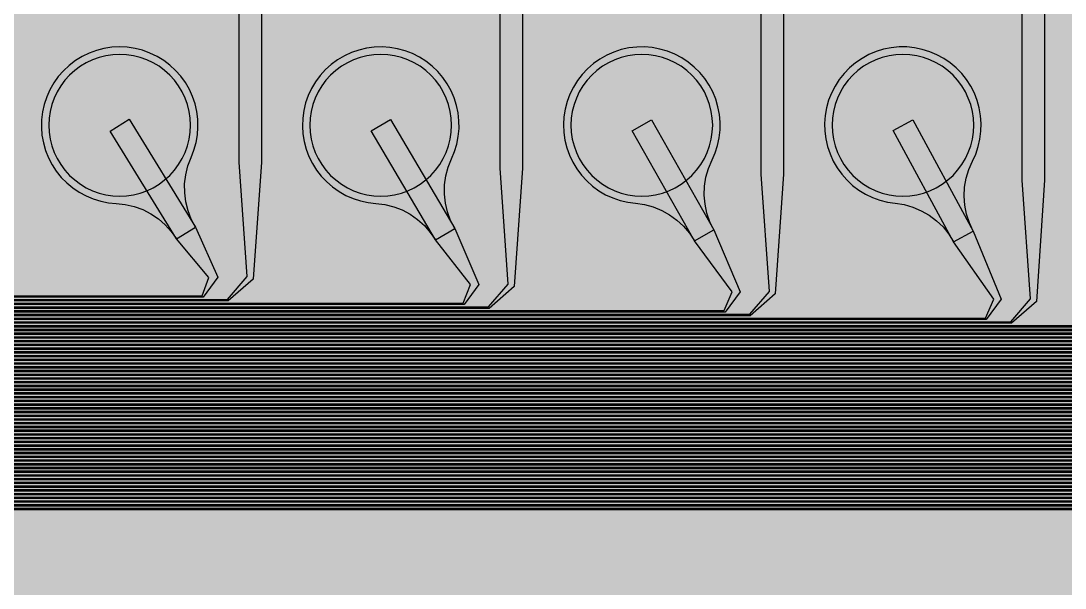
# Model space of a CAD drawing. Header units: metres. Extents: x -7220 to 10980, y -29667 to 1833.
# Drawn here: x 4485 to 5885, y -25513 to -24753 of the extents above; entities that cross this region are included whole.
import ezdxf

# ---------------------------------------------------------------- set-up
doc = ezdxf.new("R2010")
doc.units = ezdxf.units.M
for name, color, linetype in [('Metal1', 4, 'CONTINUOUS'), ('Polyimide', 7, 'CONTINUOUS'), ('Polyimide_Negative', 5, 'CONTINUOUS')]:
    doc.layers.add(name, color=color, linetype=linetype)

msp = doc.modelspace()

# ---------------------------------------------------------------- hatches: boundary and pattern name
at = {"layer": 'Polyimide'}
msp.add_hatch(color=7, dxfattribs=at).paths.add_polyline_path([(4099.4, -13861.6), (4142.6, -14152.8), (4214.2, -14438.4), (4313.4, -14715.5), (4439.2, -14981.7), (4590.6, -15234.2), (4766, -15470.7), (4963.7, -15688.8), (5181.8, -15886.5), (5418.3, -16061.9), (5670.8, -16213.3), (5936.9, -16339.1), (6214.1, -16438.3), (6499.7, -16509.9), (6790.9, -16553.1), (7085, -16567.5), (9980.4, -16567.5), (10058.8, -16571.4), (10136.4, -16582.9), (10212.6, -16601.9), (10286.5, -16628.4), (10357.5, -16662), (10424.8, -16702.3), (10487.9, -16749.1), (10546.1, -16801.8), (10598.8, -16860), (10645.6, -16923), (10685.9, -16990.4), (10719.5, -17061.4), (10745.9, -17135.3), (10765, -17211.4), (10776.5, -17289.1), (10780.4, -17367.5), (10780.4, -21957.3), (10741.6, -22012.9), (10706, -22070.6), (10673.6, -22130.1), (10644.5, -22191.4), (10618.9, -22254.2), (10596.8, -22318.2), (10578.3, -22383.5), (10563.4, -22449.6), (10552.2, -22516.5), (10544.7, -22583.8), (10541, -22651.5), (10541, -22719.3), (10544.7, -22787), (10552.2, -22854.4), (10563.4, -22921.2), (10578.3, -22987.4), (10596.8, -23052.6), (10618.9, -23116.7), (10644.5, -23179.5), (10673.6, -23240.7), (10706, -23300.3), (10741.6, -23357.9), (10780.4, -23413.5), (10780.4, -28667.5), (10776.5, -28745.9), (10765, -28823.6), (10745.9, -28899.7), (10719.5, -28973.6), (10685.9, -29044.6), (10645.6, -29112), (10598.8, -29175), (10546.1, -29233.2), (10487.9, -29285.9), (10424.8, -29332.7), (10357.5, -29373), (10286.5, -29406.6), (10212.6, -29433.1), (10136.4, -29452.1), (10058.8, -29463.6), (9980.4, -29467.5), (-6219.6, -29467.5), (-6298, -29463.6), (-6375.7, -29452.1), (-6451.9, -29433.1), (-6525.8, -29406.6), (-6596.7, -29373), (-6664.1, -29332.7), (-6727.1, -29285.9), (-6785.3, -29233.2), (-6838, -29175), (-6884.8, -29112), (-6925.2, -29044.6), (-6958.7, -28973.6), (-6985.2, -28899.7), (-7004.3, -28823.6), (-7015.8, -28745.9), (-7019.6, -28667.5), (-7019.6, -23426.3), (-6979.4, -23370.1), (-6942.3, -23311.6), (-6908.7, -23251.2), (-6878.5, -23189), (-6851.8, -23125.1), (-6828.8, -23059.9), (-6809.5, -22993.4), (-6794, -22926), (-6782.4, -22857.8), (-6774.6, -22789.1), (-6770.7, -22720), (-6770.7, -22650.8), (-6774.6, -22581.8), (-6782.4, -22513), (-6794, -22444.8), (-6809.5, -22377.4), (-6828.8, -22311), (-6851.8, -22245.7), (-6878.5, -22181.9), (-6908.7, -22119.7), (-6942.3, -22059.2), (-6979.4, -22000.8), (-7019.6, -21944.5), (-7019.6, -17367.5), (-7015.8, -17289.1), (-7004.3, -17211.4), (-6985.2, -17135.3), (-6958.7, -17061.4), (-6925.2, -16990.4), (-6884.8, -16923), (-6838, -16860), (-6785.3, -16801.8), (-6727.1, -16749.1), (-6664.1, -16702.3), (-6596.7, -16662), (-6525.8, -16628.4), (-6451.9, -16601.9), (-6375.7, -16582.9), (-6298, -16571.4), (-6219.6, -16567.5), (-3314, -16567.5), (-3019.9, -16553.1), (-2728.7, -16509.9), (-2443.1, -16438.3), (-2165.9, -16339.1), (-1899.8, -16213.3), (-1647.3, -16061.9), (-1410.8, -15886.5), (-1192.7, -15688.8), (-995, -15470.7), (-819.6, -15234.2), (-668.2, -14981.7), (-542.4, -14715.5), (-443.2, -14438.4), (-371.6, -14152.8), (-328.4, -13861.6), (-314, -13567.5), (-314, -13373.5), (-317.5, -13328.1), (-327.7, -13283.8), (-344.6, -13241.5), (-367.6, -13202.3), (-396.4, -13167), (-430.1, -13136.5), (-468, -13111.4), (-509.3, -13092.3), (-509.3, -13092.3), (-578.2, -13061.3), (-642.2, -13021.2), (-700.3, -12973), (-751.3, -12917.3), (-794.4, -12855.3), (-828.7, -12788.1), (-853.7, -12716.8), (-868.9, -12642.8), (-874, -12567.5), (-868.9, -12492.2), (-853.7, -12418.2), (-828.7, -12346.9), (-794.4, -12279.7), (-751.3, -12217.7), (-700.3, -12162), (-642.2, -12113.8), (-578.2, -12073.7), (-509.3, -12042.7), (-509.3, -12042.7), (-468, -12023.6), (-430.1, -11998.5), (-396.4, -11968), (-367.6, -11932.7), (-344.6, -11893.5), (-327.7, -11851.2), (-317.5, -11806.9), (-314, -11761.5), (-314, -11074.3), (-317.5, -11028.9), (-327.7, -10984.6), (-344.6, -10942.4), (-367.6, -10903.1), (-396.4, -10867.8), (-430.1, -10837.3), (-468, -10812.2), (-509.3, -10793.2), (-509.3, -10793.2), (-578.2, -10762.1), (-642.2, -10722.1), (-700.3, -10673.8), (-751.3, -10618.1), (-794.4, -10556.1), (-828.7, -10488.9), (-853.7, -10417.6), (-868.9, -10343.7), (-874, -10268.3), (-868.9, -10193), (-853.7, -10119), (-828.7, -10047.8), (-794.4, -9980.5), (-751.3, -9918.5), (-700.3, -9862.9), (-642.2, -9814.6), (-578.2, -9774.6), (-509.3, -9743.5), (-509.3, -9743.5), (-468, -9724.5), (-430.1, -9699.4), (-396.4, -9668.8), (-367.6, -9633.5), (-344.6, -9594.3), (-327.7, -9552), (-317.5, -9507.7), (-314, -9462.4), (-314, -8775.1), (-317.5, -8729.8), (-327.7, -8685.5), (-344.6, -8643.2), (-367.6, -8604), (-396.4, -8568.7), (-430.1, -8538.1), (-468, -8513), (-509.3, -8494), (-509.3, -8494), (-578.2, -8462.9), (-642.2, -8422.9), (-700.3, -8374.6), (-751.3, -8319), (-794.4, -8257), (-828.7, -8189.7), (-853.7, -8118.5), (-868.9, -8044.5), (-874, -7969.2), (-868.9, -7893.8), (-853.7, -7819.9), (-828.7, -7748.6), (-794.4, -7681.4), (-751.3, -7619.4), (-700.3, -7563.7), (-642.2, -7515.4), (-578.2, -7475.4), (-509.3, -7444.3), (-509.3, -7444.3), (-468, -7425.3), (-430.1, -7400.2), (-396.4, -7369.7), (-367.6, -7334.4), (-344.6, -7295.1), (-327.7, -7252.9), (-317.5, -7208.6), (-314, -7163.2), (-314, -6476), (-317.5, -6430.6), (-327.7, -6386.3), (-344.6, -6344), (-367.6, -6304.8), (-396.4, -6269.5), (-430.1, -6239), (-468, -6213.9), (-509.3, -6194.8), (-509.3, -6194.8), (-578.2, -6163.8), (-642.2, -6123.7), (-700.3, -6075.5), (-751.3, -6019.8), (-794.4, -5957.8), (-828.7, -5890.6), (-853.7, -5819.3), (-868.9, -5745.3), (-874, -5670), (-868.9, -5594.7), (-853.7, -5520.7), (-828.7, -5449.4), (-794.4, -5382.2), (-751.3, -5320.2), (-700.3, -5264.5), (-642.2, -5216.3), (-578.2, -5176.2), (-509.3, -5145.2), (-509.3, -5145.2), (-468, -5126.1), (-430.1, -5101), (-396.4, -5070.5), (-367.6, -5035.2), (-344.6, -4996), (-327.7, -4953.7), (-317.5, -4909.4), (-314, -4864), (-314, 380), (-314, 1532.5), (-269, 1532.5), (-268.8, 1525.6), (-268.1, 1518.8), (-267, 1512), (-265.4, 1505.3), (-263.4, 1498.7), (-261, 1492.3), (-258.2, 1486.1), (-254.9, 1480), (-251.3, 1474.2), (-247.3, 1468.6), (-242.9, 1463.3), (-238.2, 1458.3), (-233.2, 1453.6), (-227.9, 1449.2), (-222.3, 1445.2), (-216.5, 1441.6), (-210.4, 1438.3), (-204.2, 1435.5), (-197.8, 1433.1), (-191.2, 1431.1), (-184.5, 1429.5), (-177.7, 1428.4), (-170.9, 1427.7), (-164, 1427.5), (-157.1, 1427.7), (-150.3, 1428.4), (-143.5, 1429.5), (-136.8, 1431.1), (-130.2, 1433.1), (-123.8, 1435.5), (-117.6, 1438.3), (-111.5, 1441.6), (-105.7, 1445.2), (-100.1, 1449.2), (-94.8, 1453.6), (-89.8, 1458.3), (-85.1, 1463.3), (-80.7, 1468.6), (-76.7, 1474.2), (-73.1, 1480), (-69.8, 1486.1), (-67, 1492.3), (-64.6, 1498.7), (-62.6, 1505.3), (-61, 1512), (-59.9, 1518.8), (-59.2, 1525.6), (-59, 1532.5), (1786, 1532.5), (3835, 1532.5), (3835.2, 1539), (3835.9, 1545.6), (3836.9, 1552), (3838.4, 1558.4), (3840.3, 1564.6), (3842.6, 1570.8), (3845.3, 1576.7), (3848.4, 1582.5), (3851.9, 1588.1), (3855.7, 1593.4), (3859.8, 1598.4), (3864.3, 1603.2), (3869.1, 1607.7), (3874.1, 1611.8), (3879.4, 1615.6), (3885, 1619.1), (3890.8, 1622.2), (3896.7, 1624.9), (3902.9, 1627.2), (3909.1, 1629.1), (3915.5, 1630.6), (3921.9, 1631.6), (3928.5, 1632.3), (3935, 1632.5), (3941.5, 1632.3), (3948.1, 1631.6), (3954.5, 1630.6), (3960.9, 1629.1), (3967.1, 1627.2), (3973.3, 1624.9), (3979.2, 1622.2), (3985, 1619.1), (3990.6, 1615.6), (3995.9, 1611.8), (4000.9, 1607.7), (4005.7, 1603.2), (4010.2, 1598.4), (4014.3, 1593.4), (4018.1, 1588.1), (4021.6, 1582.5), (4024.7, 1576.7), (4027.4, 1570.8), (4029.7, 1564.6), (4031.6, 1558.4), (4033.1, 1552), (4034.1, 1545.6), (4034.8, 1539), (4035, 1532.5), (4085, 1532.5), (4085, 380), (4085, 330), (4085, -4864), (4088.5, -4909.4), (4098.7, -4953.7), (4115.6, -4996), (4138.6, -5035.2), (4167.4, -5070.5), (4201.1, -5101), (4239, -5126.1), (4280.3, -5145.2), (4280.3, -5145.2), (4349.2, -5176.2), (4413.2, -5216.3), (4471.3, -5264.5), (4522.3, -5320.2), (4565.4, -5382.2), (4599.7, -5449.4), (4624.7, -5520.7), (4639.9, -5594.7), (4645, -5670), (4639.9, -5745.3), (4624.7, -5819.3), (4599.7, -5890.6), (4565.4, -5957.8), (4522.3, -6019.8), (4471.3, -6075.5), (4413.2, -6123.7), (4349.2, -6163.8), (4280.3, -6194.8), (4239, -6213.9), (4201.1, -6239), (4167.4, -6269.5), (4138.6, -6304.8), (4115.6, -6344), (4098.7, -6386.3), (4088.5, -6430.6), (4085, -6476), (4085, -13567.5), (4099.4, -13861.6)])

# ---------------------------------------------------------------- linework, layer by layer
at = {"layer": 'Metal1'}
for points in [[(2203.9, -18191.7), (2203.9, -25376.6), (2233.3, -25406), (9462.5, -25406), (9491.9, -25376.6), (9491.9, -23917.4), (9462.5, -23888), (9022.5, -23888), (8988.4, -23858.8), (8977.9, -23728), (8977.9, -23042.5), (9007.9, -23042.5), (9007.9, -23728), (8997.3, -23855.2), (9023.3, -23886), (9463.3, -23886), (9493.9, -23916.6), (9493.9, -25377.4), (9463.3, -25408), (2232.5, -25408), (2201.9, -25377.4), (2201.9, -18191.7)], [(2208.9, -18191.7), (2208.9, -25371.6), (2238.3, -25401), (9457.5, -25401), (9486.9, -25371.6), (9486.9, -23922.4), (9457.5, -23893), (8957.2, -23893), (8897.7, -23883.5), (8807.3, -23793.1), (8828.5, -23771.9), (8914.7, -23858.1), (8957.6, -23891), (9458.3, -23891), (9488.9, -23921.6), (9488.9, -25372.4), (9458.3, -25403), (2237.5, -25403), (2206.9, -25372.4), (2206.9, -18191.7)], [(2213.9, -18191.7), (2213.9, -25366.6), (2243.3, -25396), (9452.5, -25396), (9481.9, -25366.6), (9481.9, -23927.4), (9452.5, -23898), (8672.5, -23898), (8638.4, -23868.8), (8627.9, -23736), (8627.9, -23042.5), (8657.9, -23042.5), (8657.9, -23736), (8647.3, -23865.2), (8673.3, -23896), (9453.3, -23896), (9483.9, -23926.6), (9483.9, -25367.4), (9453.3, -25398), (2242.5, -25398), (2211.9, -25367.4), (2211.9, -18191.7)], [(2218.9, -18191.7), (2218.9, -25361.6), (2248.3, -25391), (9447.5, -25391), (9476.9, -25361.6), (9476.9, -23932.4), (9447.5, -23903), (8617.2, -23903), (8557.7, -23893.5), (8457.3, -23793.1), (8478.5, -23771.9), (8574.7, -23868.1), (8617.6, -23901), (9448.3, -23901), (9478.9, -23931.6), (9478.9, -25362.4), (9448.3, -25393), (2247.5, -25393), (2216.9, -25362.4), (2216.9, -18191.7)], [(2223.9, -18191.7), (2223.9, -25356.6), (2253.3, -25386), (9442.5, -25386), (9471.9, -25356.6), (9471.9, -23937.4), (9442.5, -23908), (8322.5, -23908), (8288.5, -23878.8), (8277.9, -23744), (8277.9, -23042.5), (8307.9, -23042.5), (8307.9, -23744), (8297.3, -23875.2), (8323.3, -23906), (9443.3, -23906), (9473.9, -23936.6), (9473.9, -25357.4), (9443.3, -25388), (2252.5, -25388), (2221.9, -25357.4), (2221.9, -18191.7)], [(2228.9, -18191.7), (2228.9, -25351.6), (2258.3, -25381), (9437.5, -25381), (9466.9, -25351.6), (9466.9, -23942.4), (9437.5, -23913), (8277.2, -23913), (8217.7, -23903.5), (8107.3, -23793.1), (8128.5, -23771.9), (8234.7, -23878.1), (8277.6, -23911), (9438.3, -23911), (9468.9, -23941.6), (9468.9, -25352.4), (9438.3, -25383), (2257.5, -25383), (2226.9, -25352.4), (2226.9, -18191.7)], [(2233.9, -18191.7), (2233.9, -25346.6), (2263.3, -25376), (9432.5, -25376), (9461.9, -25346.6), (9461.9, -23947.4), (9432.5, -23918), (7972.5, -23918), (7938.5, -23888.8), (7927.9, -23752), (7927.9, -23042.5), (7957.9, -23042.5), (7957.9, -23752), (7947.2, -23885.2), (7973.3, -23916), (9433.3, -23916), (9463.9, -23946.6), (9463.9, -25347.4), (9433.3, -25378), (2262.5, -25378), (2231.9, -25347.4), (2231.9, -18191.7)], [(2238.9, -18191.7), (2238.9, -25341.6), (2268.3, -25371), (9427.5, -25371), (9456.9, -25341.6), (9456.9, -23952.4), (9427.5, -23923), (7937.2, -23923), (7877.7, -23913.5), (7757.3, -23793.1), (7778.5, -23771.9), (7894.7, -23888.1), (7937.6, -23921), (9428.3, -23921), (9458.9, -23951.6), (9458.9, -25342.4), (9428.3, -25373), (2267.5, -25373), (2236.9, -25342.4), (2236.9, -18191.7)], [(2243.9, -18191.7), (2243.9, -25336.6), (2273.3, -25366), (9422.5, -25366), (9451.9, -25336.6), (9451.9, -23957.4), (9422.5, -23928), (7622.5, -23928), (7588.6, -23898.8), (7577.9, -23760), (7577.9, -23042.5), (7607.9, -23042.5), (7607.9, -23760), (7597.2, -23895.2), (7623.3, -23926), (9423.3, -23926), (9453.9, -23956.6), (9453.9, -25337.4), (9423.3, -25368), (2272.5, -25368), (2241.9, -25337.4), (2241.9, -18191.7)], [(2248.9, -18191.7), (2248.9, -25331.6), (2278.3, -25361), (9417.5, -25361), (9446.9, -25331.6), (9446.9, -23962.4), (9417.5, -23933), (7597.2, -23933), (7539, -23921.4), (7527.3, -23913.1), (7407.3, -23793.1), (7428.5, -23771.9), (7548.5, -23891.9), (7553.3, -23900.1), (7597.6, -23931), (9418.3, -23931), (9448.9, -23961.6), (9448.9, -25332.4), (9418.3, -25363), (2277.5, -25363), (2246.9, -25332.4), (2246.9, -18191.7)], [(2253.9, -18191.7), (2253.9, -25326.6), (2283.3, -25356), (9412.5, -25356), (9441.9, -25326.6), (9441.9, -23967.4), (9412.5, -23938), (7272.5, -23938), (7238.6, -23908.8), (7227.9, -23768), (7227.9, -23042.5), (7257.9, -23042.5), (7257.9, -23768), (7247.1, -23905.2), (7273.3, -23936), (9413.3, -23936), (9443.9, -23966.6), (9443.9, -25327.4), (9413.3, -25358), (2282.5, -25358), (2251.9, -25327.4), (2251.9, -18191.7)], [(2258.9, -18191.7), (2258.9, -25321.6), (2288.3, -25351), (9407.5, -25351), (9436.9, -25321.6), (9436.9, -23972.4), (9407.5, -23943), (7257.2, -23943), (7200.2, -23929.7), (7177.3, -23913.1), (7057.3, -23793.1), (7078.5, -23771.9), (7198.5, -23891.9), (7212.1, -23911.8), (7257.6, -23941), (9408.3, -23941), (9438.9, -23971.6), (9438.9, -25322.4), (9408.3, -25353), (2287.5, -25353), (2256.9, -25322.4), (2256.9, -18191.7)], [(2263.9, -18191.7), (2263.9, -25316.6), (2293.3, -25346), (9402.5, -25346), (9431.9, -25316.6), (9431.9, -23977.4), (9402.5, -23948), (6922.5, -23948), (6888.6, -23918.8), (6877.9, -23776), (6877.9, -23042.5), (6907.9, -23042.5), (6907.9, -23776), (6897.1, -23915.2), (6923.3, -23946), (9403.3, -23946), (9433.9, -23976.6), (9433.9, -25317.4), (9403.3, -25348), (2292.5, -25348), (2261.9, -25317.4), (2261.9, -18191.7)], [(2268.9, -18191.7), (2268.9, -25311.6), (2298.3, -25341), (9397.5, -25341), (9426.9, -25311.6), (9426.9, -23982.4), (9397.5, -23953), (6917.2, -23953), (6861, -23938.5), (6827.3, -23913.1), (6707.3, -23793.1), (6728.5, -23771.9), (6848.5, -23891.9), (6871.3, -23923), (6917.6, -23951), (9398.3, -23951), (9428.9, -23981.6), (9428.9, -25312.4), (9398.3, -25343), (2297.5, -25343), (2266.9, -25312.4), (2266.9, -18191.7)], [(2273.9, -18191.7), (2273.9, -25306.6), (2303.3, -25336), (9392.5, -25336), (9421.9, -25306.6), (9421.9, -23987.4), (9392.5, -23958), (6572.5, -23958), (6538.7, -23928.7), (6527.9, -23784), (6527.9, -23042.5), (6557.9, -23042.5), (6557.9, -23784), (6547.1, -23925.3), (6573.3, -23956), (9393.3, -23956), (9423.9, -23986.6), (9423.9, -25307.4), (9393.3, -25338), (2302.5, -25338), (2271.9, -25307.4), (2271.9, -18191.7)], [(2278.9, -18191.7), (2278.9, -25301.6), (2308.3, -25331), (9387.5, -25331), (9416.9, -25301.6), (9416.9, -23992.4), (9387.5, -23963), (6538.9, -23963), (6484, -23946.5), (6461, -23925.2), (6356.1, -23791.8), (6379.7, -23773.2), (6484.6, -23906.6), (6497.1, -23930.3), (6539.3, -23961), (9388.3, -23961), (9418.9, -23991.6), (9418.9, -25302.4), (9388.3, -25333), (2307.5, -25333), (2276.9, -25302.4), (2276.9, -18191.7)], [(2283.9, -18191.7), (2283.9, -25296.6), (2313.3, -25326), (9382.5, -25326), (9411.9, -25296.6), (9411.9, -23997.4), (9382.5, -23968), (6222.5, -23968), (6188.7, -23938.7), (6177.9, -23792), (6177.9, -23042.5), (6207.9, -23042.5), (6207.9, -23792), (6197, -23935.3), (6223.3, -23966), (9383.3, -23966), (9413.9, -23996.6), (9413.9, -25297.4), (9383.3, -25328), (2312.5, -25328), (2281.9, -25297.4), (2281.9, -18191.7)], [(2288.9, -18191.7), (2288.9, -25291.6), (2318.3, -25321), (9377.5, -25321), (9406.9, -25291.6), (9406.9, -24002.4), (9377.5, -23973), (6188.9, -23973), (6135, -23955.3), (6107.3, -23927.5), (6005.8, -23791.5), (6029.9, -23773.5), (6131.3, -23909.6), (6147.3, -23940.6), (6189.3, -23971), (9378.3, -23971), (9408.9, -24001.6), (9408.9, -25292.4), (9378.3, -25323), (2317.5, -25323), (2286.9, -25292.4), (2286.9, -18191.7)], [(2293.9, -18191.7), (2293.9, -25286.6), (2323.3, -25316), (9372.5, -25316), (9401.9, -25286.6), (9401.9, -24007.4), (9372.5, -23978), (5872.5, -23978), (5838.7, -23948.7), (5827.9, -23800), (5827.9, -23042.5), (5857.9, -23042.5), (5857.9, -23800), (5847, -23945.3), (5873.3, -23976), (9373.3, -23976), (9403.9, -24006.6), (9403.9, -25287.4), (9373.3, -25318), (2322.5, -25318), (2291.9, -25287.4), (2291.9, -18191.7)], [(2298.9, -18191.7), (2298.9, -25281.6), (2328.3, -25311), (9367.5, -25311), (9396.9, -25281.6), (9396.9, -24012.4), (9367.5, -23983), (5838.8, -23983), (5785.9, -23964.2), (5753.7, -23929.7), (5655.6, -23791.2), (5680.1, -23773.8), (5778.2, -23912.4), (5797.6, -23950.8), (5839.3, -23981), (9368.3, -23981), (9398.9, -24011.6), (9398.9, -25282.4), (9368.3, -25313), (2327.5, -25313), (2296.9, -25282.4), (2296.9, -18191.7)], [(2303.9, -18191.7), (2303.9, -25276.6), (2333.3, -25306), (9362.5, -25306), (9391.9, -25276.6), (9391.9, -24017.4), (9362.5, -23988), (5522.5, -23988), (5488.8, -23958.7), (5477.9, -23808), (5477.9, -23042.5), (5507.9, -23042.5), (5507.9, -23808), (5497, -23955.3), (5523.3, -23986), (9363.3, -23986), (9393.9, -24016.6), (9393.9, -25277.4), (9363.3, -25308), (2332.5, -25308), (2301.9, -25277.4), (2301.9, -18191.7)], [(2308.9, -18191.7), (2308.9, -25271.6), (2338.3, -25301), (9357.5, -25301), (9386.9, -25271.6), (9386.9, -24022.4), (9357.5, -23993), (5488.8, -23993), (5436.8, -23973.3), (5400.3, -23931.6), (5305.4, -23790.9), (5330.3, -23774.1), (5425.2, -23914.8), (5447.8, -23961), (5489.3, -23991), (9358.3, -23991), (9388.9, -24021.6), (9388.9, -25272.4), (9358.3, -25303), (2337.5, -25303), (2306.9, -25272.4), (2306.9, -18191.7)], [(2313.9, -18191.7), (2313.9, -25266.6), (2343.3, -25296), (9352.5, -25296), (9381.9, -25266.6), (9381.9, -24027.4), (9352.5, -23998), (5172.5, -23998), (5138.8, -23968.7), (5127.9, -23816), (5127.9, -23042.5), (5157.9, -23042.5), (5157.9, -23816), (5146.9, -23965.3), (5173.3, -23996), (9353.3, -23996), (9383.9, -24026.6), (9383.9, -25267.4), (9353.3, -25298), (2342.5, -25298), (2311.9, -25267.4), (2311.9, -18191.7)], [(2318.9, -18191.7), (2318.9, -25261.6), (2348.3, -25291), (9347.5, -25291), (9376.9, -25261.6), (9376.9, -24032.4), (9347.5, -24003), (5138.8, -24003), (5087.6, -23982.4), (5047.1, -23933.3), (4955.3, -23790.6), (4980.5, -23774.4), (5072.3, -23917.1), (5098.1, -23971.1), (5139.3, -24001), (9348.3, -24001), (9378.9, -24031.6), (9378.9, -25262.4), (9348.3, -25293), (2347.5, -25293), (2316.9, -25262.4), (2316.9, -18191.7)], [(2323.9, -18191.7), (2323.9, -25256.6), (2353.3, -25286), (9342.5, -25286), (9371.9, -25256.6), (9371.9, -24037.4), (9342.5, -24008), (4822.5, -24008), (4788.8, -23978.7), (4777.9, -23824), (4777.9, -23042.5), (4807.9, -23042.5), (4807.9, -23824), (4796.9, -23975.3), (4823.3, -24006), (9343.3, -24006), (9373.9, -24036.6), (9373.9, -25257.4), (9343.3, -25288), (2352.5, -25288), (2321.9, -25257.4), (2321.9, -18191.7)], [(2328.9, -18191.7), (2328.9, -25251.6), (2358.3, -25281), (9337.5, -25281), (9366.9, -25251.6), (9366.9, -24042.4), (9337.5, -24013), (4788.8, -24013), (4738.4, -23991.7), (4694, -23934.9), (4605.1, -23790.4), (4630.7, -23774.6), (4719.6, -23919.2), (4748.4, -23981.2), (4789.3, -24011), (9338.3, -24011), (9368.9, -24041.6), (9368.9, -25252.4), (9338.3, -25283), (2357.5, -25283), (2326.9, -25252.4), (2326.9, -18191.7)], [(2333.9, -18191.7), (2333.9, -25246.6), (2363.3, -25276), (9332.5, -25276), (9361.9, -25246.6), (9361.9, -24047.4), (9332.5, -24018), (4472.5, -24018), (4438.9, -23988.7), (4427.9, -23832), (4427.9, -23042.5), (4457.9, -23042.5), (4457.9, -23832), (4446.9, -23985.3), (4473.3, -24016), (9333.3, -24016), (9363.9, -24046.6), (9363.9, -25247.4), (9333.3, -25278), (2362.5, -25278), (2331.9, -25247.4), (2331.9, -18191.7)], [(2338.9, -18191.7), (2338.9, -25241.6), (2368.3, -25271), (9327.5, -25271), (9356.9, -25241.6), (9356.9, -24052.4), (9327.5, -24023), (4438.8, -24023), (4389.1, -24001), (4341.1, -23936.3), (4255, -23790.1), (4280.8, -23774.9), (4367, -23921.1), (4398.6, -23991.3), (4439.4, -24021), (9328.3, -24021), (9358.9, -24051.6), (9358.9, -25242.4), (9328.3, -25273), (2367.5, -25273), (2336.9, -25242.4), (2336.9, -18191.7)], [(2343.9, -18191.7), (2343.9, -25236.6), (2373.3, -25266), (9322.5, -25266), (9351.9, -25236.6), (9351.9, -24057.4), (9322.5, -24028), (4122.5, -24028), (4088.9, -23998.6), (4077.9, -23840), (4077.9, -23042.5), (4107.9, -23042.5), (4107.9, -23840), (4096.9, -23995.4), (4123.3, -24026), (9323.3, -24026), (9353.9, -24056.6), (9353.9, -25237.4), (9323.3, -25268), (2372.5, -25268), (2341.9, -25237.4), (2341.9, -18191.7)], [(2348.9, -18191.7), (2348.9, -25231.6), (2378.3, -25261), (9317.5, -25261), (9346.9, -25231.6), (9346.9, -24062.4), (9317.5, -24033), (4088.8, -24033), (4039.7, -24010.4), (3988.4, -23937.6), (3904.8, -23789.9), (3930.9, -23775.1), (4014.5, -23922.8), (4048.9, -24001.4), (4089.4, -24031), (9318.3, -24031), (9348.9, -24061.6), (9348.9, -25232.4), (9318.3, -25263), (2377.5, -25263), (2346.9, -25232.4), (2346.9, -18191.7)], [(2353.9, -18191.7), (2353.9, -25226.6), (2383.3, -25256), (9312.5, -25256), (9341.9, -25226.6), (9341.9, -24067.4), (9312.5, -24038), (3772.5, -24038), (3738.9, -24008.6), (3727.9, -23848), (3727.9, -23042.5), (3757.9, -23042.5), (3757.9, -23848), (3746.8, -24005.4), (3773.3, -24036), (9313.3, -24036), (9343.9, -24066.6), (9343.9, -25227.4), (9313.3, -25258), (2382.5, -25258), (2351.9, -25227.4), (2351.9, -18191.7)], [(2358.9, -18191.7), (2358.9, -25221.6), (2388.3, -25251), (9307.5, -25251), (9336.9, -25221.6), (9336.9, -24072.4), (9307.5, -24043), (3738.8, -24043), (3690.3, -24019.9), (3635.8, -23938.7), (3554.7, -23789.7), (3581.1, -23775.3), (3662.2, -23924.4), (3699.2, -24011.4), (3739.4, -24041), (9308.3, -24041), (9338.9, -24071.6), (9338.9, -25222.4), (9308.3, -25253), (2387.5, -25253), (2356.9, -25222.4), (2356.9, -18191.7)], [(2363.9, -18191.7), (2363.9, -25216.6), (2393.3, -25246), (8962.5, -25246), (8989.2, -25215.5), (8977.9, -25038), (8977.9, -24152.5), (9007.9, -24152.5), (9007.9, -25038), (8996.6, -25218.5), (8963.3, -25248), (2392.5, -25248), (2361.9, -25217.4), (2361.9, -18191.7)], [(2368.9, -18191.7), (2368.9, -25211.6), (2398.3, -25241), (8928.6, -25241), (8943.9, -25213.8), (8875.2, -25074.5), (8804, -24898.1), (8831.8, -24886.9), (8903.1, -25063.3), (8951.8, -25214.6), (8929.6, -25243), (2397.5, -25243), (2366.9, -25212.4), (2366.9, -18191.7)], [(2373.9, -18191.7), (2373.9, -25206.6), (2403.3, -25236), (8612.5, -25236), (8639.2, -25205.5), (8627.9, -25030), (8627.9, -24152.5), (8657.9, -24152.5), (8657.9, -25030), (8646.6, -25208.5), (8613.3, -25238), (2402.5, -25238), (2371.9, -25207.4), (2371.9, -18191.7)], [(2378.9, -18191.7), (2378.9, -25201.6), (2408.3, -25231), (8578.6, -25231), (8593.6, -25203.9), (8525.3, -25069.5), (8454, -24898.3), (8481.7, -24886.7), (8553, -25058), (8601.5, -25204.7), (8579.6, -25233), (2407.5, -25233), (2376.9, -25202.4), (2376.9, -18191.7)], [(2383.9, -18191.7), (2383.9, -25196.6), (2413.3, -25226), (8262.5, -25226), (8289.1, -25195.5), (8277.9, -25022), (8277.9, -24152.5), (8307.9, -24152.5), (8307.9, -25022), (8296.6, -25198.5), (8263.3, -25228), (2412.5, -25228), (2381.9, -25197.4), (2381.9, -18191.7)], [(2388.9, -18191.7), (2388.9, -25191.6), (2418.3, -25221), (8228.5, -25221), (8243.2, -25194.1), (8175.3, -25064.6), (8104.1, -24898.4), (8131.7, -24886.6), (8202.9, -25052.7), (8251.3, -25194.8), (8229.6, -25223), (2417.5, -25223), (2386.9, -25192.4), (2386.9, -18191.7)], [(2393.9, -18191.7), (2393.9, -25186.6), (2423.3, -25216), (7912.5, -25216), (7939.1, -25185.4), (7927.9, -25014), (7927.9, -24152.5), (7957.9, -24152.5), (7957.9, -25014), (7946.6, -25188.6), (7913.3, -25218), (2422.5, -25218), (2391.9, -25187.4), (2391.9, -18191.7)], [(2398.9, -18191.7), (2398.9, -25181.6), (2428.3, -25211), (7878.5, -25211), (7892.9, -25184.2), (7825.3, -25059.6), (7754.2, -24898.6), (7781.6, -24886.4), (7852.8, -25047.4), (7901, -25184.9), (7879.6, -25213), (2427.5, -25213), (2396.9, -25182.4), (2396.9, -18191.7)], [(2403.9, -18191.7), (2403.9, -25176.6), (2433.3, -25206), (7562.5, -25206), (7589.1, -25175.4), (7577.9, -25006), (7577.9, -24152.5), (7607.9, -24152.5), (7607.9, -25006), (7596.7, -25178.6), (7563.3, -25208), (2432.5, -25208), (2401.9, -25177.4), (2401.9, -18191.7)], [(2408.9, -18191.7), (2408.9, -25171.6), (2438.3, -25201), (7528.5, -25201), (7542.5, -25174.4), (7475.3, -25054.6), (7404.2, -24898.7), (7431.5, -24886.3), (7502.6, -25042.1), (7550.8, -25175), (7529.6, -25203), (2437.5, -25203), (2406.9, -25172.4), (2406.9, -18191.7)], [(2413.9, -18191.7), (2413.9, -25166.6), (2443.3, -25196), (7212.5, -25196), (7239.1, -25165.4), (7227.9, -24998), (7227.9, -24152.5), (7257.9, -24152.5), (7257.9, -24998), (7246.7, -25168.6), (7213.3, -25198), (2442.5, -25198), (2411.9, -25167.4), (2411.9, -18191.7)], [(2418.9, -18191.7), (2418.9, -25161.6), (2448.3, -25191), (7178.5, -25191), (7192, -25164.6), (7126.7, -25052.4), (7054.3, -24898.9), (7081.4, -24886.1), (7153.8, -25039.6), (7200.6, -25165.1), (7179.6, -25193), (2447.5, -25193), (2416.9, -25162.4), (2416.9, -18191.7)], [(2423.9, -18191.7), (2423.9, -25156.6), (2453.3, -25186), (6862.5, -25186), (6889, -25155.4), (6877.9, -24990), (6877.9, -24152.5), (6907.9, -24152.5), (6907.9, -24990), (6896.7, -25158.6), (6863.3, -25188), (2452.5, -25188), (2421.9, -25157.4), (2421.9, -18191.7)], [(2428.9, -18191.7), (2428.9, -25151.6), (2458.3, -25181), (6828.5, -25181), (6841.5, -25154.8), (6778.8, -25051.6), (6704.4, -24899.1), (6731.4, -24885.9), (6805.8, -25038.5), (6850.4, -25155.3), (6829.6, -25183), (2457.5, -25183), (2426.9, -25152.4), (2426.9, -18191.7)], [(2433.9, -18191.7), (2433.9, -25146.6), (2463.3, -25176), (6512.5, -25176), (6539, -25145.4), (6527.9, -24982), (6527.9, -24152.5), (6557.9, -24152.5), (6557.9, -24982), (6546.7, -25148.6), (6513.3, -25178), (2462.5, -25178), (2431.9, -25147.4), (2431.9, -18191.7)], [(2438.9, -18191.7), (2438.9, -25141.6), (2468.3, -25171), (6478.5, -25171), (6490.9, -25145), (6431, -25050.7), (6354.5, -24899.3), (6381.3, -24885.7), (6457.8, -25037.2), (6500.2, -25145.4), (6479.6, -25173), (2467.5, -25173), (2436.9, -25142.4), (2436.9, -18191.7)], [(2443.9, -18191.7), (2443.9, -25136.6), (2473.3, -25166), (6162.5, -25166), (6189, -25135.4), (6177.9, -24974), (6177.9, -24152.5), (6207.9, -24152.5), (6207.9, -24974), (6196.8, -25138.6), (6163.3, -25168), (2472.5, -25168), (2441.9, -25137.4), (2441.9, -18191.7)], [(2448.9, -18191.7), (2448.9, -25131.6), (2478.3, -25161), (6128.5, -25161), (6140.3, -25135.3), (6083.4, -25049.8), (6004.6, -24899.5), (6031.2, -24885.5), (6109.9, -25035.9), (6150, -25135.6), (6129.7, -25163), (2477.5, -25163), (2446.9, -25132.4), (2446.9, -18191.7)], [(2453.9, -18191.7), (2453.9, -25126.6), (2483.3, -25156), (5812.5, -25156), (5839, -25125.4), (5827.9, -24966), (5827.9, -24152.5), (5857.9, -24152.5), (5857.9, -24966), (5846.8, -25128.6), (5813.3, -25158), (2482.5, -25158), (2451.9, -25127.4), (2451.9, -18191.7)], [(2458.9, -18191.7), (2458.9, -25121.6), (2488.3, -25151), (5778.5, -25151), (5789.7, -25125.6), (5735.8, -25048.7), (5654.7, -24899.7), (5681.1, -24885.3), (5762.2, -25034.4), (5799.8, -25125.7), (5779.7, -25153), (2487.5, -25153), (2456.9, -25122.4), (2456.9, -18191.7)], [(2463.9, -18191.7), (2463.9, -25116.6), (2493.3, -25146), (5462.5, -25146), (5488.9, -25115.4), (5477.9, -24958), (5477.9, -24152.5), (5507.9, -24152.5), (5507.9, -24958), (5496.8, -25118.6), (5463.3, -25148), (2492.5, -25148), (2461.9, -25117.4), (2461.9, -18191.7)], [(2468.9, -18191.7), (2468.9, -25111.6), (2498.3, -25141), (5428.5, -25141), (5439, -25115.9), (5388.4, -25047.6), (5304.8, -24899.9), (5330.9, -24885.1), (5414.5, -25032.8), (5449.6, -25115.9), (5429.7, -25143), (2497.5, -25143), (2466.9, -25112.4), (2466.9, -18191.7)], [(2473.9, -18191.7), (2473.9, -25106.6), (2503.3, -25136), (5112.5, -25136), (5138.9, -25105.4), (5127.9, -24950), (5127.9, -24152.5), (5157.9, -24152.5), (5157.9, -24950), (5146.9, -25108.6), (5113.3, -25138), (2502.5, -25138), (2471.9, -25107.4), (2471.9, -18191.7)], [(2478.9, -18191.7), (2478.9, -25101.6), (2508.3, -25131), (5078.5, -25131), (5088.2, -25106.2), (5041.1, -25046.3), (4955, -24900.1), (4980.8, -24884.9), (5067, -25031.1), (5099.5, -25106.1), (5079.7, -25133), (2507.5, -25133), (2476.9, -25102.4), (2476.9, -18191.7)], [(2483.9, -18191.7), (2483.9, -25096.6), (2513.3, -25126), (4762.5, -25126), (4788.9, -25095.3), (4777.9, -24942), (4777.9, -24152.5), (4807.9, -24152.5), (4807.9, -24942), (4796.9, -25098.7), (4763.3, -25128), (2512.5, -25128), (2481.9, -25097.4), (2481.9, -18191.7)], [(2488.9, -18191.7), (2488.9, -25091.6), (2518.3, -25121), (4728.5, -25121), (4737.4, -25096.6), (4694, -25044.9), (4605.1, -24900.4), (4630.7, -24884.6), (4719.6, -25029.2), (4749.3, -25096.3), (4729.7, -25123), (2517.5, -25123), (2486.9, -25092.4), (2486.9, -18191.7)]]:
    msp.add_lwpolyline(points, dxfattribs=at)
for points in [[(4719.6, -25029.2), (4713.8, -25018.4), (4709.5, -25007.1), (4706.5, -24995.3), (4705, -24983.2), (4704.9, -24971), (4706.4, -24958.9), (4709.3, -24947.1), (4713.6, -24935.7), (4717.4, -24925.9), (4720.3, -24915.8), (4722.1, -24905.5), (4722.8, -24895), (4722.6, -24884.6), (4721.3, -24874.2), (4718.9, -24864), (4715.6, -24854), (4711.3, -24844.5), (4706, -24835.4), (4699.9, -24826.9), (4692.9, -24819.1), (4685.2, -24812), (4676.9, -24805.6), (4667.9, -24800.2), (4658.5, -24795.7), (4648.6, -24792.1), (4638.5, -24789.5), (4628.1, -24788), (4617.6, -24787.5), (4607.2, -24788), (4596.8, -24789.6), (4586.6, -24792.3), (4576.8, -24795.9), (4567.4, -24800.4), (4558.5, -24805.9), (4550.1, -24812.3), (4542.5, -24819.4), (4535.6, -24827.3), (4529.5, -24835.8), (4524.3, -24844.9), (4520, -24854.5), (4516.7, -24864.5), (4514.4, -24874.7), (4513.1, -24885.1), (4512.9, -24895.6), (4513.7, -24906), (4515.6, -24916.3), (4518.5, -24926.4), (4522.4, -24936.1), (4527.2, -24945.4), (4532.9, -24954.2), (4539.5, -24962.4), (4546.9, -24969.8), (4554.9, -24976.5), (4563.6, -24982.4), (4572.8, -24987.3), (4582.5, -24991.4), (4592.5, -24994.4), (4602.8, -24996.4), (4613.3, -24997.4), (4625.4, -24998.7), (4637.2, -25001.4), (4648.7, -25005.6), (4659.6, -25011.1), (4669.7, -25017.9), (4678.9, -25025.9), (4687, -25034.9), (4694, -25044.9), (4719.6, -25029.2)], [(5067, -25031.1), (5061.5, -25020.2), (5057.3, -25008.8), (5054.5, -24996.9), (5053.2, -24984.8), (5053.4, -24972.6), (5055.1, -24960.5), (5058.2, -24948.8), (5062.8, -24937.5), (5066.8, -24927.8), (5069.8, -24917.7), (5071.8, -24907.5), (5072.8, -24897), (5072.7, -24886.5), (5071.6, -24876.1), (5069.4, -24865.9), (5066.3, -24855.9), (5062.1, -24846.3), (5057.1, -24837.1), (5051.1, -24828.5), (5044.3, -24820.5), (5036.7, -24813.2), (5028.5, -24806.8), (5019.6, -24801.2), (5010.3, -24796.4), (5000.5, -24792.7), (4990.4, -24789.9), (4980.1, -24788.2), (4969.6, -24787.5), (4959.1, -24787.9), (4948.7, -24789.3), (4938.5, -24791.7), (4928.6, -24795.1), (4919.1, -24799.5), (4910.1, -24804.8), (4901.6, -24811), (4893.9, -24818), (4886.8, -24825.8), (4880.6, -24834.2), (4875.2, -24843.2), (4870.7, -24852.7), (4867.2, -24862.6), (4864.8, -24872.7), (4863.3, -24883.1), (4862.9, -24893.6), (4863.5, -24904), (4865.2, -24914.4), (4867.9, -24924.5), (4871.6, -24934.3), (4876.2, -24943.7), (4881.8, -24952.6), (4888.2, -24960.9), (4895.4, -24968.5), (4903.3, -24975.3), (4911.9, -24981.3), (4921.1, -24986.5), (4930.7, -24990.7), (4940.6, -24993.9), (4950.9, -24996.1), (4961.3, -24997.3), (4973.4, -24998.8), (4985.2, -25001.8), (4996.6, -25006.1), (5007.3, -25011.9), (5017.3, -25018.9), (5026.3, -25027), (5034.3, -25036.2), (5041.1, -25046.3), (5067, -25031.1)], [(5414.5, -25032.8), (5409.2, -25021.9), (5405.2, -25010.3), (5402.7, -24998.4), (5401.6, -24986.3), (5402, -24974.1), (5403.9, -24962.1), (5407.2, -24950.4), (5412, -24939.1), (5416.1, -24929.5), (5419.3, -24919.5), (5421.5, -24909.3), (5422.7, -24898.9), (5422.8, -24888.4), (5421.9, -24878), (5419.9, -24867.7), (5416.9, -24857.6), (5412.9, -24847.9), (5408, -24838.7), (5402.2, -24830), (5395.6, -24821.9), (5388.1, -24814.5), (5380, -24807.9), (5371.3, -24802.1), (5362, -24797.2), (5352.3, -24793.3), (5342.2, -24790.4), (5331.9, -24788.4), (5321.5, -24787.6), (5311, -24787.7), (5300.6, -24788.9), (5290.3, -24791.2), (5280.4, -24794.4), (5270.8, -24798.7), (5261.7, -24803.8), (5253.1, -24809.9), (5245.2, -24816.7), (5238, -24824.4), (5231.6, -24832.7), (5226.1, -24841.6), (5221.4, -24851), (5217.8, -24860.8), (5215.1, -24870.9), (5213.5, -24881.3), (5212.9, -24891.7), (5213.3, -24902.2), (5214.8, -24912.6), (5217.3, -24922.7), (5220.8, -24932.6), (5225.3, -24942.1), (5230.7, -24951.1), (5237, -24959.5), (5244.1, -24967.2), (5251.9, -24974.2), (5260.4, -24980.3), (5269.4, -24985.6), (5278.9, -24990), (5288.8, -24993.4), (5299, -24995.8), (5309.4, -24997.2), (5321.5, -24998.9), (5333.3, -25002), (5344.5, -25006.6), (5355.2, -25012.5), (5365, -25019.7), (5373.9, -25028), (5381.8, -25037.4), (5388.4, -25047.6), (5414.5, -25032.8)], [(5762.2, -25034.4), (5757, -25023.4), (5753.2, -25011.8), (5750.9, -24999.8), (5750, -24987.7), (5750.6, -24975.5), (5752.7, -24963.5), (5756.2, -24951.8), (5761.2, -24940.7), (5765.5, -24931.2), (5768.9, -24921.2), (5771.2, -24911), (5772.6, -24900.6), (5772.8, -24890.2), (5772.1, -24879.7), (5770.3, -24869.4), (5767.5, -24859.3), (5763.7, -24849.5), (5758.9, -24840.2), (5753.2, -24831.4), (5746.7, -24823.2), (5739.4, -24815.7), (5731.4, -24808.9), (5722.8, -24803), (5713.6, -24798), (5703.9, -24793.9), (5693.9, -24790.8), (5683.6, -24788.7), (5673.2, -24787.6), (5662.7, -24787.6), (5652.3, -24788.7), (5642, -24790.7), (5632, -24793.8), (5622.4, -24797.9), (5613.1, -24802.9), (5604.5, -24808.8), (5596.5, -24815.5), (5589.1, -24823), (5582.6, -24831.2), (5576.9, -24840), (5572.1, -24849.4), (5568.3, -24859.1), (5565.5, -24869.2), (5563.7, -24879.5), (5562.9, -24890), (5563.2, -24900.4), (5564.5, -24910.8), (5566.8, -24921.1), (5570.2, -24931), (5574.5, -24940.5), (5579.8, -24949.6), (5585.9, -24958.1), (5592.8, -24965.9), (5600.5, -24973.1), (5608.9, -24979.4), (5617.9, -24984.8), (5627.3, -24989.3), (5637.2, -24992.9), (5647.3, -24995.5), (5657.7, -24997), (5669.7, -24998.9), (5681.4, -25002.3), (5692.6, -25007.1), (5703.2, -25013.2), (5712.9, -25020.5), (5721.7, -25028.9), (5729.4, -25038.4), (5735.8, -25048.7), (5762.2, -25034.4)]]:
    msp.add_lwpolyline(points, close=True, dxfattribs=at)
at = {"layer": 'Polyimide_Negative'}
for points in [[(4712.9, -24892.5), (4712.4, -24883.2), (4711, -24874), (4708.8, -24864.9), (4705.6, -24856.1), (4701.7, -24847.7), (4696.9, -24839.7), (4691.3, -24832.2), (4685.1, -24825.3), (4678.1, -24819.1), (4670.7, -24813.5), (4662.7, -24808.7), (4654.2, -24804.7), (4645.5, -24801.6), (4636.4, -24799.3), (4627.2, -24798), (4617.9, -24797.5), (4608.6, -24798), (4599.3, -24799.3), (4590.3, -24801.6), (4581.5, -24804.7), (4573.1, -24808.7), (4565.1, -24813.5), (4557.6, -24819.1), (4550.7, -24825.3), (4544.4, -24832.2), (4538.9, -24839.7), (4534.1, -24847.7), (4530.1, -24856.1), (4527, -24864.9), (4524.7, -24874), (4523.3, -24883.2), (4522.9, -24892.5), (4523.3, -24901.8), (4524.7, -24911), (4527, -24920.1), (4530.1, -24928.9), (4534.1, -24937.3), (4538.9, -24945.3), (4544.4, -24952.8), (4550.7, -24959.7), (4557.6, -24965.9), (4565.1, -24971.5), (4573.1, -24976.3), (4581.5, -24980.3), (4590.3, -24983.4), (4599.3, -24985.7), (4608.6, -24987), (4617.9, -24987.5), (4627.2, -24987), (4636.4, -24985.7), (4645.5, -24983.4), (4654.2, -24980.3), (4662.7, -24976.3), (4670.7, -24971.5), (4678.1, -24965.9), (4685.1, -24959.7), (4691.3, -24952.8), (4696.9, -24945.3), (4701.7, -24937.3), (4705.6, -24928.9), (4708.8, -24920.1), (4711, -24911), (4712.4, -24901.8), (4712.9, -24892.5)], [(5062.9, -24892.5), (5062.4, -24883.2), (5061, -24874), (5058.8, -24864.9), (5055.6, -24856.1), (5051.7, -24847.7), (5046.9, -24839.7), (5041.3, -24832.2), (5035.1, -24825.3), (5028.1, -24819.1), (5020.7, -24813.5), (5012.7, -24808.7), (5004.2, -24804.7), (4995.5, -24801.6), (4986.4, -24799.3), (4977.2, -24798), (4967.9, -24797.5), (4958.6, -24798), (4949.3, -24799.3), (4940.3, -24801.6), (4931.5, -24804.7), (4923.1, -24808.7), (4915.1, -24813.5), (4907.6, -24819.1), (4900.7, -24825.3), (4894.4, -24832.2), (4888.9, -24839.7), (4884.1, -24847.7), (4880.1, -24856.1), (4877, -24864.9), (4874.7, -24874), (4873.3, -24883.2), (4872.9, -24892.5), (4873.3, -24901.8), (4874.7, -24911), (4877, -24920.1), (4880.1, -24928.9), (4884.1, -24937.3), (4888.9, -24945.3), (4894.4, -24952.8), (4900.7, -24959.7), (4907.6, -24965.9), (4915.1, -24971.5), (4923.1, -24976.3), (4931.5, -24980.3), (4940.3, -24983.4), (4949.3, -24985.7), (4958.6, -24987), (4967.9, -24987.5), (4977.2, -24987), (4986.4, -24985.7), (4995.5, -24983.4), (5004.2, -24980.3), (5012.7, -24976.3), (5020.7, -24971.5), (5028.1, -24965.9), (5035.1, -24959.7), (5041.3, -24952.8), (5046.9, -24945.3), (5051.7, -24937.3), (5055.6, -24928.9), (5058.8, -24920.1), (5061, -24911), (5062.4, -24901.8), (5062.9, -24892.5)], [(5412.9, -24892.5), (5412.4, -24883.2), (5411, -24874), (5408.8, -24864.9), (5405.6, -24856.1), (5401.7, -24847.7), (5396.9, -24839.7), (5391.3, -24832.2), (5385.1, -24825.3), (5378.1, -24819.1), (5370.7, -24813.5), (5362.7, -24808.7), (5354.2, -24804.7), (5345.5, -24801.6), (5336.4, -24799.3), (5327.2, -24798), (5317.9, -24797.5), (5308.6, -24798), (5299.3, -24799.3), (5290.3, -24801.6), (5281.5, -24804.7), (5273.1, -24808.7), (5265.1, -24813.5), (5257.6, -24819.1), (5250.7, -24825.3), (5244.4, -24832.2), (5238.9, -24839.7), (5234.1, -24847.7), (5230.1, -24856.1), (5227, -24864.9), (5224.7, -24874), (5223.3, -24883.2), (5222.9, -24892.5), (5223.3, -24901.8), (5224.7, -24911), (5227, -24920.1), (5230.1, -24928.9), (5234.1, -24937.3), (5238.9, -24945.3), (5244.4, -24952.8), (5250.7, -24959.7), (5257.6, -24965.9), (5265.1, -24971.5), (5273.1, -24976.3), (5281.5, -24980.3), (5290.3, -24983.4), (5299.3, -24985.7), (5308.6, -24987), (5317.9, -24987.5), (5327.2, -24987), (5336.4, -24985.7), (5345.5, -24983.4), (5354.2, -24980.3), (5362.7, -24976.3), (5370.7, -24971.5), (5378.1, -24965.9), (5385.1, -24959.7), (5391.3, -24952.8), (5396.9, -24945.3), (5401.7, -24937.3), (5405.6, -24928.9), (5408.8, -24920.1), (5411, -24911), (5412.4, -24901.8), (5412.9, -24892.5)], [(5762.9, -24892.5), (5762.4, -24883.2), (5761, -24874), (5758.8, -24864.9), (5755.6, -24856.1), (5751.7, -24847.7), (5746.9, -24839.7), (5741.3, -24832.2), (5735.1, -24825.3), (5728.1, -24819.1), (5720.7, -24813.5), (5712.7, -24808.7), (5704.2, -24804.7), (5695.5, -24801.6), (5686.4, -24799.3), (5677.2, -24798), (5667.9, -24797.5), (5658.6, -24798), (5649.3, -24799.3), (5640.3, -24801.6), (5631.5, -24804.7), (5623.1, -24808.7), (5615.1, -24813.5), (5607.6, -24819.1), (5600.7, -24825.3), (5594.4, -24832.2), (5588.9, -24839.7), (5584.1, -24847.7), (5580.1, -24856.1), (5577, -24864.9), (5574.7, -24874), (5573.3, -24883.2), (5572.9, -24892.5), (5573.3, -24901.8), (5574.7, -24911), (5577, -24920.1), (5580.1, -24928.9), (5584.1, -24937.3), (5588.9, -24945.3), (5594.4, -24952.8), (5600.7, -24959.7), (5607.6, -24965.9), (5615.1, -24971.5), (5623.1, -24976.3), (5631.5, -24980.3), (5640.3, -24983.4), (5649.3, -24985.7), (5658.6, -24987), (5667.9, -24987.5), (5677.2, -24987), (5686.4, -24985.7), (5695.5, -24983.4), (5704.2, -24980.3), (5712.7, -24976.3), (5720.7, -24971.5), (5728.1, -24965.9), (5735.1, -24959.7), (5741.3, -24952.8), (5746.9, -24945.3), (5751.7, -24937.3), (5755.6, -24928.9), (5758.8, -24920.1), (5761, -24911), (5762.4, -24901.8), (5762.9, -24892.5)]]:
    msp.add_lwpolyline(points, close=True, dxfattribs=at)

doc.saveas('drawing.dxf')
